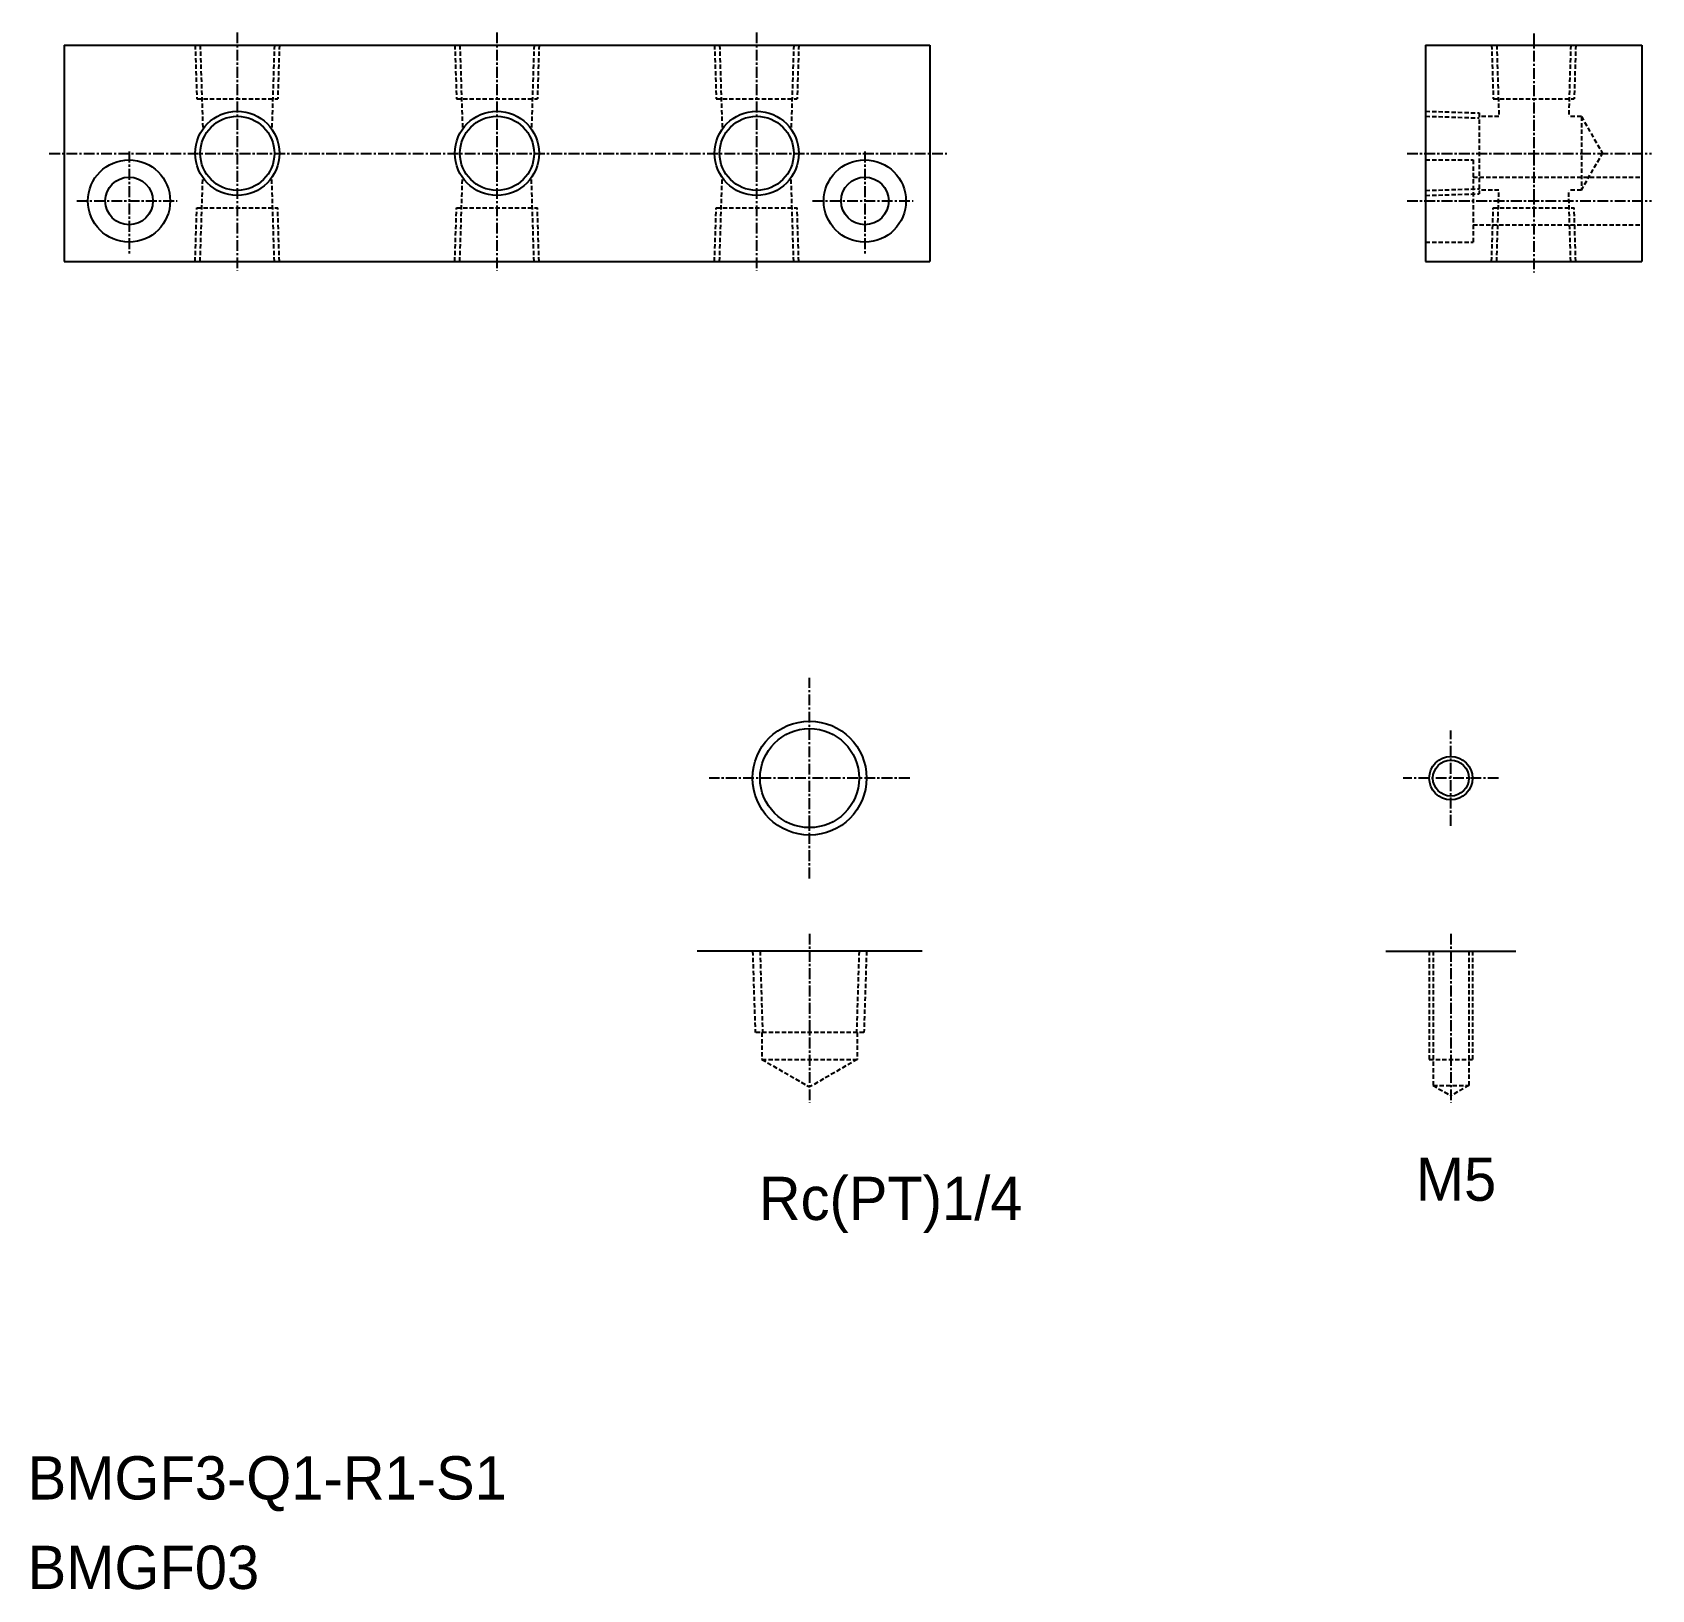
# Model space of a CAD drawing. Extents: x 2974 to 3161, y 9214 to 9394.
import ezdxf
from ezdxf.enums import TextEntityAlignment as Align

# ---------------------------------------------------------------- set-up
doc = ezdxf.new("R2010")
doc.units = 0
doc.linetypes.add('CENTER', pattern=[2, 1.25, -0.25, 0.25, -0.25])
doc.linetypes.add('DASHED', pattern=[0.75, 0.5, -0.25])
doc.layers.get('0').update_dxf_attribs({"linetype": 'CONTINUOUS'})
doc.layers.add('CENTER', color=1, linetype='CENTER')

msp = doc.modelspace()

# ---------------------------------------------------------------- linework, layer by layer
at = {"color": 7, "linetype": 'CONTINUOUS'}
for p, q in [((2977.91, 9392.17), (3077.91, 9392.17)), ((2977.91, 9392.17), (2977.91, 9367.17)), ((3077.91, 9392.17), (3077.91, 9367.17)), ((3135.18, 9392.17), (3135.18, 9367.17)), ((3135.18, 9392.17), (3160.18, 9392.17)), ((3160.18, 9392.17), (3160.18, 9367.17)), ((2977.91, 9367.17), (3077.91, 9367.17)), ((3135.18, 9367.17), (3160.18, 9367.17)), ((3077.02, 9287.49), (3051.02, 9287.49)), ((3130.61, 9287.49), (3145.61, 9287.49))]:
    msp.add_line(p, q, dxfattribs=at)
at = {"color": 3, "linetype": 'DASHED'}
for p, q in [((2993.04, 9392.17), (2993.24, 9385.97)), ((2993.62, 9392.17), (2993.93, 9382.47)), ((3002.19, 9392.17), (3001.89, 9382.47)), ((3002.77, 9392.17), (3002.58, 9385.97)), ((3023.04, 9392.17), (3023.24, 9385.97)), ((3023.62, 9392.17), (3023.93, 9382.47)), ((3032.19, 9392.17), (3031.89, 9382.47)), ((3032.77, 9392.17), (3032.58, 9385.97)), ((3053.04, 9392.17), (3053.24, 9385.97)), ((3053.62, 9392.17), (3053.93, 9382.47)), ((3062.19, 9392.17), (3061.89, 9382.47)), ((3062.77, 9392.17), (3062.58, 9385.97)), ((3142.82, 9392.17), (3143.01, 9385.97)), ((3143.4, 9392.17), (3143.66, 9383.92)), ((3151.96, 9392.17), (3151.71, 9383.92)), ((3152.54, 9392.17), (3152.35, 9385.97)), ((2993.24, 9385.97), (3002.58, 9385.97)), ((3023.24, 9385.97), (3032.58, 9385.97)), ((3053.24, 9385.97), (3062.58, 9385.97)), ((3143.01, 9385.97), (3152.35, 9385.97)), ((3135.18, 9384.54), (3141.38, 9384.34)), ((3135.18, 9383.96), (3141.38, 9383.76)), ((3141.38, 9384.34), (3141.38, 9375)), ((3143.66, 9383.92), (3141.38, 9383.92)), ((3153.18, 9383.92), (3151.71, 9383.92)), ((3153.18, 9383.92), (3153.18, 9375.42)), ((3153.18, 9383.92), (3155.63, 9379.67)), ((3153.18, 9375.42), (3155.63, 9379.67)), ((3135.18, 9378.92), (3140.68, 9378.92)), ((3140.68, 9378.92), (3140.68, 9369.42)), ((2993.62, 9367.17), (2993.93, 9376.88)), ((3002.19, 9367.17), (3001.89, 9376.88)), ((3023.62, 9367.17), (3023.93, 9376.88)), ((3032.19, 9367.17), (3031.89, 9376.88)), ((3053.62, 9367.17), (3053.93, 9376.88)), ((3062.19, 9367.17), (3061.89, 9376.88)), ((3135.18, 9375.39), (3141.38, 9375.58)), ((3135.18, 9375.39), (3141.38, 9375.58)), ((3140.68, 9376.92), (3160.18, 9376.92)), ((3135.18, 9374.81), (3141.38, 9375)), ((3135.18, 9374.81), (3141.38, 9375)), ((3143.66, 9375.42), (3141.38, 9375.42)), ((3143.4, 9367.17), (3143.66, 9375.42)), ((3151.96, 9367.17), (3151.71, 9375.42)), ((3153.18, 9375.42), (3151.71, 9375.42)), ((2993.04, 9367.17), (2993.24, 9373.37)), ((2993.24, 9373.37), (3002.58, 9373.37)), ((3002.77, 9367.17), (3002.58, 9373.37)), ((3023.04, 9367.17), (3023.24, 9373.37)), ((3023.24, 9373.37), (3032.58, 9373.37)), ((3032.77, 9367.17), (3032.58, 9373.37)), ((3053.04, 9367.17), (3053.24, 9373.37)), ((3053.24, 9373.37), (3062.58, 9373.37)), ((3062.77, 9367.17), (3062.58, 9373.37)), ((3142.82, 9367.17), (3143.01, 9373.37)), ((3143.01, 9373.37), (3152.35, 9373.37)), ((3152.54, 9367.17), (3152.35, 9373.37)), ((3140.68, 9371.42), (3160.18, 9371.42)), ((3135.18, 9369.42), (3140.68, 9369.42)), ((3057.44, 9287.49), (3057.74, 9278.09)), ((3058.3, 9287.49), (3058.59, 9278.09)), ((3069.74, 9287.49), (3069.45, 9278.09)), ((3070.6, 9287.49), (3070.3, 9278.09)), ((3135.61, 9287.49), (3135.61, 9274.99)), ((3136.05, 9287.49), (3136.05, 9271.99)), ((3140.18, 9287.49), (3140.18, 9271.99)), ((3140.61, 9287.49), (3140.61, 9274.99)), ((3070.3, 9278.09), (3057.74, 9278.09)), ((3058.52, 9278.09), (3058.52, 9274.99)), ((3069.52, 9278.09), (3069.52, 9274.99)), ((3058.52, 9274.99), (3069.52, 9274.99)), ((3058.52, 9274.99), (3064.02, 9271.81)), ((3069.52, 9274.99), (3064.02, 9271.81)), ((3135.61, 9274.99), (3140.61, 9274.99)), ((3136.05, 9271.99), (3138.11, 9270.79)), ((3136.05, 9271.99), (3140.18, 9271.99)), ((3140.18, 9271.99), (3138.11, 9270.79))]:
    msp.add_line(p, q, dxfattribs=at)
for p, q in [((3135.18, 9385.92), (3135.18, 9385.92)), ((3135.18, 9379.67), (3135.18, 9379.67))]:
    msp.add_line(p, q)
at = {"color": 3, "linetype": 'CONTINUOUS'}
for centre, radius in [((2997.91, 9379.67), 4.86), ((3027.91, 9379.67), 4.86), ((3057.91, 9379.67), 4.86), ((3064.02, 9307.49), 6.58), ((3138.11, 9307.49), 2.5)]:
    msp.add_circle(centre, radius, dxfattribs=at)
at = {"color": 7, "linetype": 'CONTINUOUS'}
for centre, radius in [((2997.91, 9379.67), 4.28), ((3027.91, 9379.67), 4.28), ((3057.91, 9379.67), 4.28), ((2985.41, 9374.17), 4.75), ((3070.41, 9374.17), 4.75), ((2985.41, 9374.17), 2.75), ((3070.41, 9374.17), 2.75), ((3064.02, 9307.49), 5.72), ((3138.11, 9307.49), 2.07)]:
    msp.add_circle(centre, radius, dxfattribs=at)
at = {"layer": 'CENTER', "color": 1, "linetype": 'CENTER'}
for p, q in [((2997.91, 9393.65), (2997.91, 9366.08)), ((3027.91, 9393.65), (3027.91, 9366.08)), ((3057.91, 9393.65), (3057.91, 9366.08)), ((3147.68, 9393.53), (3147.68, 9365.9)), ((2976.18, 9379.67), (3079.88, 9379.67)), ((2985.41, 9379.87), (2985.41, 9367.94)), ((3070.41, 9379.87), (3070.41, 9367.94)), ((3133.04, 9379.67), (3161.3, 9379.67)), ((2979.36, 9374.17), (2990.98, 9374.17)), ((3064.36, 9374.17), (3075.98, 9374.17)), ((3133.04, 9374.17), (3161.3, 9374.17)), ((3064.02, 9295.91), (3064.02, 9319.07)), ((3138.11, 9301.99), (3138.11, 9312.99)), ((3075.6, 9307.49), (3052.44, 9307.49)), ((3143.61, 9307.49), (3132.61, 9307.49)), ((3064.02, 9289.52), (3064.02, 9269.99)), ((3138.11, 9289.52), (3138.11, 9269.99))]:
    msp.add_line(p, q, dxfattribs=at)

# ---------------------------------------------------------------- texts
at = {"color": 7, "linetype": 'CONTINUOUS'}
for s, p in [('M5', (3143.35, 9261.16)), ('Rc(PT)1/4', (3088.62, 9258.94))]:
    msp.add_text(s, height=5, dxfattribs=at).set_placement(p, align=Align.MIDDLE_RIGHT)
for s, p in [('BMGF3-Q1-R1-S1', (2973.69, 9224.15)), ('BMGF03', (2973.69, 9213.81))]:
    msp.add_text(s, height=5, dxfattribs=at).set_placement(p)

doc.saveas('drawing.dxf')
